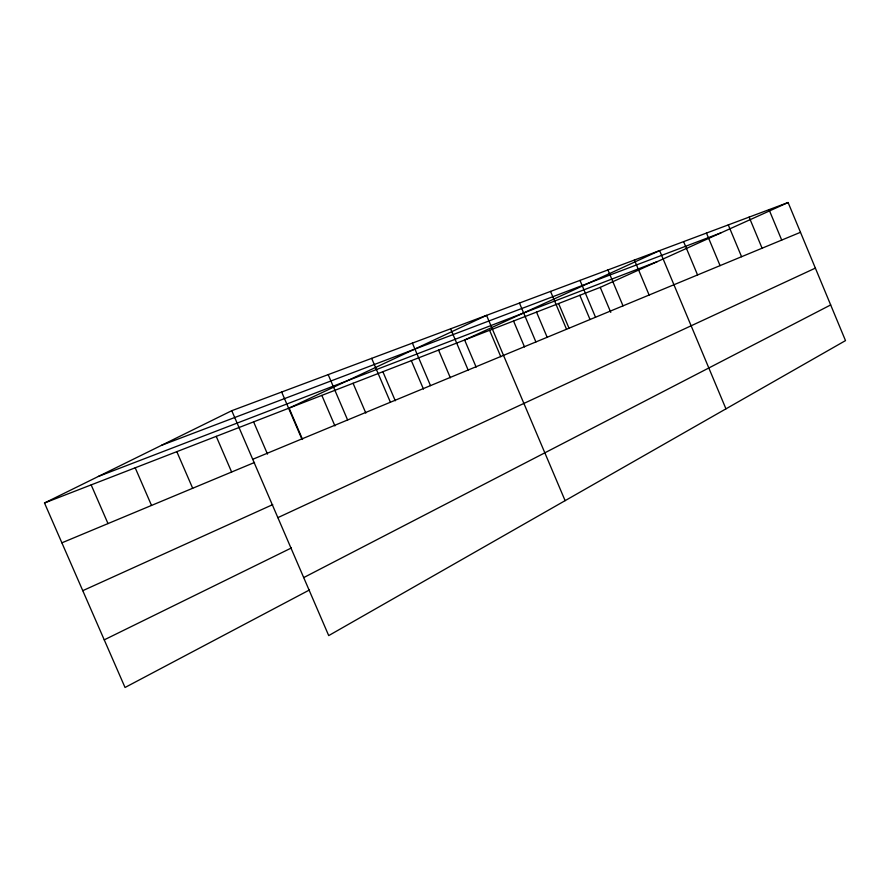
<?xml version="1.0" encoding="UTF-8"?>
<svg xmlns="http://www.w3.org/2000/svg" width="890" height="890" viewBox="0 0 890 890"><rect width="100%" height="100%" fill="white"/><g stroke="black" fill="none" stroke-linecap="round" stroke-linejoin="round"><path stroke-width="1.33" d="M309.509 589.937L125.034 687.481L44.5 502.995L231.767 410.702L788.106 202.519L845.5 340.614L328.71 635.594L231.767 410.702M303.701 577.588L830.67 304.936M104.241 639.854L291.408 547.951M277.858 517.646L815.374 268.113M82.77 590.671L272.729 504.608M44.5 502.995L600.249 287.37L788.106 202.519M61.888 542.822L254.551 462.455M252.716 459.296L800.488 232.301M98.434 476.406L657.187 261.66M161.568 445.3L720.833 232.902M91.158 484.894L108.002 523.587M135.202 467.806L151.522 505.431M216.237 436.367L231.623 472.012M176.821 451.653L192.674 488.265M302.555 439.46L289.083 408.098L486.552 315.36L565.117 500.658M281.663 392.034L301.821 438.948M253.606 421.86L267.501 454.123M382.867 371.709L395.282 400.767M371.664 358.358L390.41 402.236M353.074 383.279L365.834 413.094M328.188 374.623L347.612 419.969M321.846 395.394L334.929 425.921M438.57 350.104L450.351 377.805M412.393 343.117L430.493 385.626M411.336 360.661L423.451 389.075M519.449 303.045L535.902 341.949M513.541 321.012L524.51 346.922M489.6 330.301L500.814 356.757M476.139 367.103L464.625 339.991L659.624 250.602L725.951 408.844M450.607 328.81L468.129 370.029M579.991 280.394L595.521 317.241M579.824 295.302L590.026 319.499M558.597 303.534L569.066 328.321M550.554 291.408L566.529 329.255M536.525 312.101L547.216 337.388M634.425 260.025L649.122 295.035M607.915 269.948L623.011 305.849M600.249 287.37L610.774 312.379M728.287 224.903L741.57 256.721M706.471 233.069L720.077 265.632M683.609 241.624L697.56 274.954M769.038 209.651L781.709 240.089M749.124 217.104L762.085 248.221"/></g></svg>
